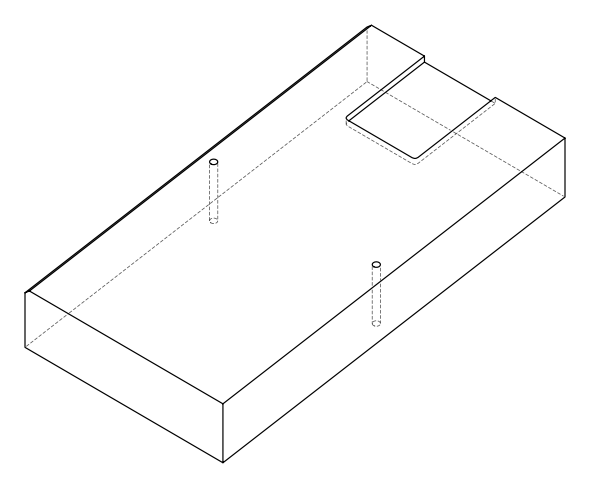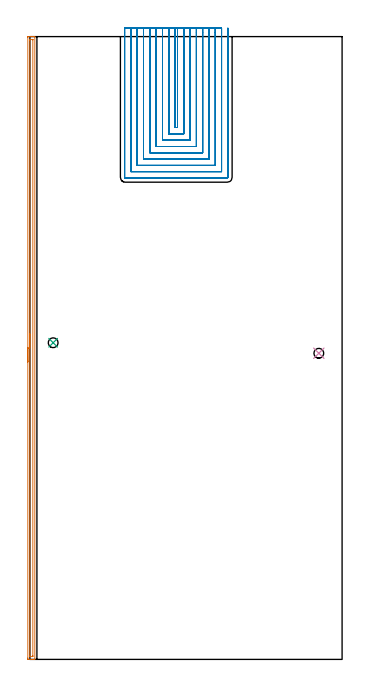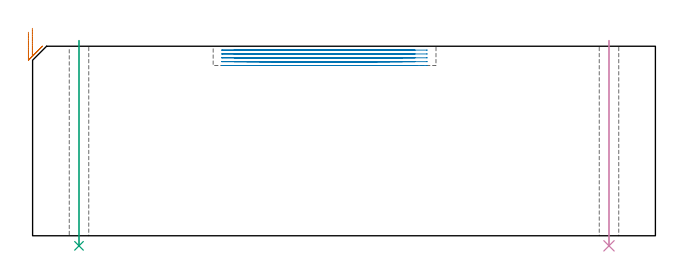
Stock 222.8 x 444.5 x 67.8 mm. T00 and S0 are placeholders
(PLAN: 4 operations, 2 tool changes, 33.9 min)
(1 AREA_MILL | FG_CHAMFER_SURFACE | UGT0205_001 | 7.29 min | 5556 mm3)
(2 MILL_SLOT | SLOT_PARTIAL_RECTANGULAR | UGT0201_124 | Follow Part, ap 1.5, ae 75% | 25.98 min | 57115 mm3)
(3 DRILL_THROUGH_HOLE_FROM_SOLID_MATERIAL | STEP1HOLE | UGT0301_465 | 0.3 min | 2580 mm3)
(4 DRILL_THROUGH_HOLE_FROM_SOLID_MATERIAL_1 | STEP1HOLE_1 | UGT0301_465 | 0.3 min | 2580 mm3)
(TOOL UGT0205_001 | Chamfer Mill 20 x 3 x 45 deg. | D20 FL50 Z2)
(TOOL UGT0201_124 | Carbide End Mill 6.0 | D6 FL15 Z4)
(TOOL UGT0301_465 | Carbide Drill 7.0 mm | D7 PA118 FL69 Z2)
(OP 1 AREA_MILL)
G17 G21 G94 G90
T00 M6
G54
G17 G0 G90 X-1.5 Y212.25 S1061 M3
G43 Z77.8 H0
Z72.8
G94 G1 Y212.288 Z71.928 F250.
Y212.402 Z71.063
Y212.591 Z70.212
Y212.853 Z69.38
Y213.187 Z68.574
Y213.59 Z67.8
Y214.058 Z67.064
Y214.59 Z66.372
Y215.179 Z65.729
Y215.822 Z65.14
Y216.514 Z64.608
Y217.25 Z64.14
Y218.024 Z63.737
Y218.83 Z63.403
Y219.662 Z63.141
Y220.514 Z62.952
Y221.378 Z62.838
Y222.25 Z62.8
Y443.878
X-1.498 Y444.203
X-1.493 Y444.49 Z62.803
X-1.18 Y444.5 Z63.116
X0.564 Z64.858
X1.093 Z65.39
X1.436 Z65.732
X1.966 Z66.262
X2.308 Z66.603
X2.993 Z67.293
X3.249 Z67.548
X3.376 Y444.498 Z67.668
X3.497 Y444.49 Z67.788
X3.5 Y444.324 Z67.8
Y0.175
X3.497 Y0.01 Z67.788
X3.376 Y0.002 Z67.668
X3.249 Y0. Z67.548
X2.993 Z67.293
X2.308 Z66.603
X1.094 Z65.39
X0.564 Z64.858
X-1.07 Z63.226
X-1.18 Y0.002 Z63.116
X-1.493 Y0.01 Z62.803
X-1.498 Y0.297 Z62.8
X-1.5 Y0.622
Y0.95
Y222.25
X-0.086 Z64.214
X-0.085 Y441.862 Z64.215
X-0.083 Y442.09 Z64.217
X-0.079 Y442.422 Z64.221
X-0.07 Y442.49 Z64.23
X0.031 Y442.495 Z64.331
X0.165 Y442.499 Z64.465
X1.91 Z66.21
X2.046 Y442.493 Z66.346
X2.072 Y442.491 Z66.372
X2.079 Y442.444 Z66.379
X2.083 Y442.321 Z66.383
X2.085 Y442.09 Z66.385
Y2.638
X2.083 Y2.41 Z66.383
X2.079 Y2.078 Z66.379
X2.07 Y2.01 Z66.37
X1.969 Y2.005 Z66.269
X1.835 Y2.001 Z66.135
X0.09 Z64.39
X-0.046 Y2.007 Z64.254
X-0.072 Y2.009 Z64.228
X-0.079 Y2.056 Z64.221
X-0.083 Y2.179 Z64.217
X-0.085 Y2.41 Z64.215
X-0.086 Y222.25 Z64.214
Y223.122 Z64.252
Y223.986 Z64.366
Y224.838 Z64.555
Y225.67 Z64.817
Y226.476 Z65.151
Y227.25 Z65.554
Y227.986 Z66.023
Y228.678 Z66.554
Y229.321 Z67.143
Y229.91 Z67.786
Y230.442 Z68.478
Y230.91 Z69.214
Y231.313 Z69.988
Y231.647 Z70.794
Y231.909 Z71.626
Y232.098 Z72.478
Y232.212 Z73.343
Y232.25 Z74.214
G0 Z77.8
M5
M2
(OP 2 MILL_SLOT)
G17 G21 G94 G90
T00 M6
G54
G17 G0 G90 X103.6 Y450.5 S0 M3
G43 Z77.8 H0
Z66.42
G94 G1 Y447.5 F250.
Y379.6 F500.
X105.3
Y447.5
Y450.5 F250.
X99.1
Y447.5
Y375.1 F500.
X109.8
Y447.5
Y450.5 F250.
X94.6
Y447.5
Y370.6 F500.
X114.3
Y447.5
Y450.5 F250.
X90.1
Y447.5
Y366.1 F500.
X118.8
Y447.5
Y450.5 F250.
X85.6
Y447.5
Y361.6 F500.
X123.3
Y447.5
Y450.5 F250.
X81.1
Y447.5
Y357.1 F500.
X127.8
Y447.5
Y450.5 F250.
X76.6
Y447.5
Y352.6 F500.
X132.3
Y447.5
Y450.5 F250.
X72.1
Y447.5
Y348.1 F500.
X136.8
Y447.5
Y450.5 F250.
X67.6
Y447.5
Y344. F500.
G3 X68. Y343.6 R0.4
G1 X140.9
G3 X141.3 Y344. R0.4
G1 Y447.5
Y450.5 F250.
G0 X103.6 Z65.04
G1 Y447.5
Y379.6 F500.
X105.3
Y447.5
Y450.5 F250.
X99.1
Y447.5
Y375.1 F500.
X109.8
Y447.5
Y450.5 F250.
X94.6
Y447.5
Y370.6 F500.
X114.3
Y447.5
Y450.5 F250.
X90.1
Y447.5
Y366.1 F500.
X118.8
Y447.5
Y450.5 F250.
X85.6
Y447.5
Y361.6 F500.
X123.3
Y447.5
Y450.5 F250.
X81.1
Y447.5
Y357.1 F500.
X127.8
Y447.5
Y450.5 F250.
X76.6
Y447.5
Y352.6 F500.
X132.3
Y447.5
Y450.5 F250.
X72.1
Y447.5
Y348.1 F500.
X136.8
Y447.5
Y450.5 F250.
X67.6
Y447.5
Y344. F500.
G3 X68. Y343.6 R0.4
G1 X140.9
G3 X141.3 Y344. R0.4
G1 Y447.5
Y450.5 F250.
G0 X103.6 Z63.66
G1 Y447.5
Y379.6 F500.
X105.3
Y447.5
Y450.5 F250.
X99.1
Y447.5
Y375.1 F500.
X109.8
Y447.5
Y450.5 F250.
X94.6
Y447.5
Y370.6 F500.
X114.3
Y447.5
Y450.5 F250.
X90.1
Y447.5
Y366.1 F500.
X118.8
Y447.5
Y450.5 F250.
X85.6
Y447.5
Y361.6 F500.
X123.3
Y447.5
Y450.5 F250.
X81.1
Y447.5
Y357.1 F500.
X127.8
Y447.5
Y450.5 F250.
X76.6
Y447.5
Y352.6 F500.
X132.3
Y447.5
Y450.5 F250.
X72.1
Y447.5
Y348.1 F500.
X136.8
Y447.5
Y450.5 F250.
X67.6
Y447.5
Y344. F500.
G3 X68. Y343.6 R0.4
G1 X140.9
G3 X141.3 Y344. R0.4
G1 Y447.5
Y450.5 F250.
G0 X103.6 Z62.28
G1 Y447.5
Y379.6 F500.
X105.3
Y447.5
Y450.5 F250.
X99.1
Y447.5
Y375.1 F500.
X109.8
Y447.5
Y450.5 F250.
X94.6
Y447.5
Y370.6 F500.
X114.3
Y447.5
Y450.5 F250.
X90.1
Y447.5
Y366.1 F500.
X118.8
Y447.5
Y450.5 F250.
X85.6
Y447.5
Y361.6 F500.
X123.3
Y447.5
Y450.5 F250.
X81.1
Y447.5
Y357.1 F500.
X127.8
Y447.5
Y450.5 F250.
X76.6
Y447.5
Y352.6 F500.
X132.3
Y447.5
Y450.5 F250.
X72.1
Y447.5
Y348.1 F500.
X136.8
Y447.5
Y450.5 F250.
X67.6
Y447.5
Y344. F500.
G3 X68. Y343.6 R0.4
G1 X140.9
G3 X141.3 Y344. R0.4
G1 Y447.5
Y450.5 F250.
G0 X103.6 Z60.9
G1 Y447.5
Y379.6 F500.
X105.3
Y447.5
Y450.5 F250.
X99.1
Y447.5
Y375.1 F500.
X109.8
Y447.5
Y450.5 F250.
X94.6
Y447.5
Y370.6 F500.
X114.3
Y447.5
Y450.5 F250.
X90.1
Y447.5
Y366.1 F500.
X118.8
Y447.5
Y450.5 F250.
X85.6
Y447.5
Y361.6 F500.
X123.3
Y447.5
Y450.5 F250.
X81.1
Y447.5
Y357.1 F500.
X127.8
Y447.5
Y450.5 F250.
X76.6
Y447.5
Y352.6 F500.
X132.3
Y447.5
Y450.5 F250.
X72.1
Y447.5
Y348.1 F500.
X136.8
Y447.5
Y450.5 F250.
X67.6
Y447.5
Y344. F500.
G3 X68. Y343.6 R0.4
G1 X140.9
G3 X141.3 Y344. R0.4
G1 Y447.5
Y450.5 F250.
G0 Z77.8
M5
M2
(OP 3 DRILL_THROUGH_HOLE_FROM_SOLID_MATERIAL)
G17 G21 G94 G90
T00 M6
G54
G17 G0 G90 X16.6 Y226. S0 M3
G43 Z77.8 H0
G94 G81 G98 Z-3.603 F250. R69.8
G80
M5
M2
(OP 4 DRILL_THROUGH_HOLE_FROM_SOLID_MATERIAL_1)
G17 G21 G94 G90
T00 M6
G54
G17 G0 G90 X206.2 Y218.5 S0 M3
G43 Z77.8 H0
G94 G81 G98 Z-3.603 F250. R69.8
G80
M5
M2
